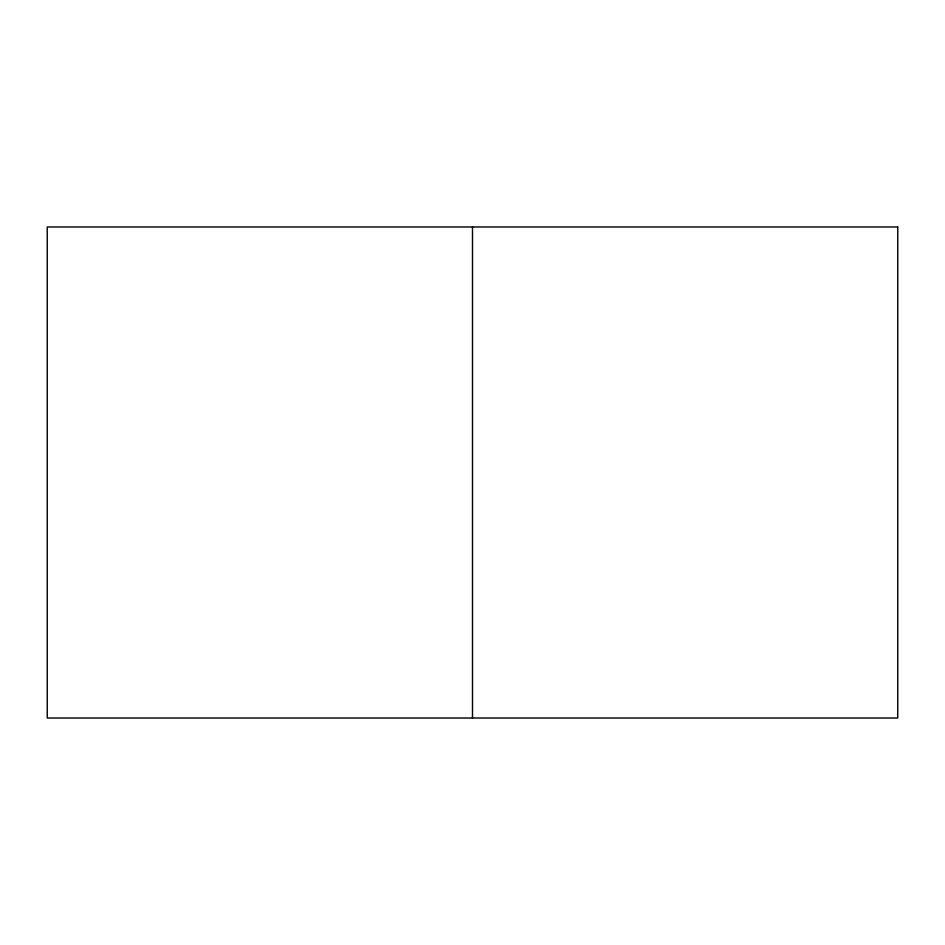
<?xml version="1.0" encoding="UTF-8"?>
<svg xmlns="http://www.w3.org/2000/svg" width="945" height="945" viewBox="0 0 945 945"><rect width="100%" height="100%" fill="white"/><g stroke="black" fill="none" stroke-linecap="round" stroke-linejoin="round"><path stroke-width="1.42" d="M472.5 226.977L472.5 718.023M897.75 226.977L47.25 226.977L47.25 718.023L897.75 718.023L897.75 226.977"/></g></svg>
